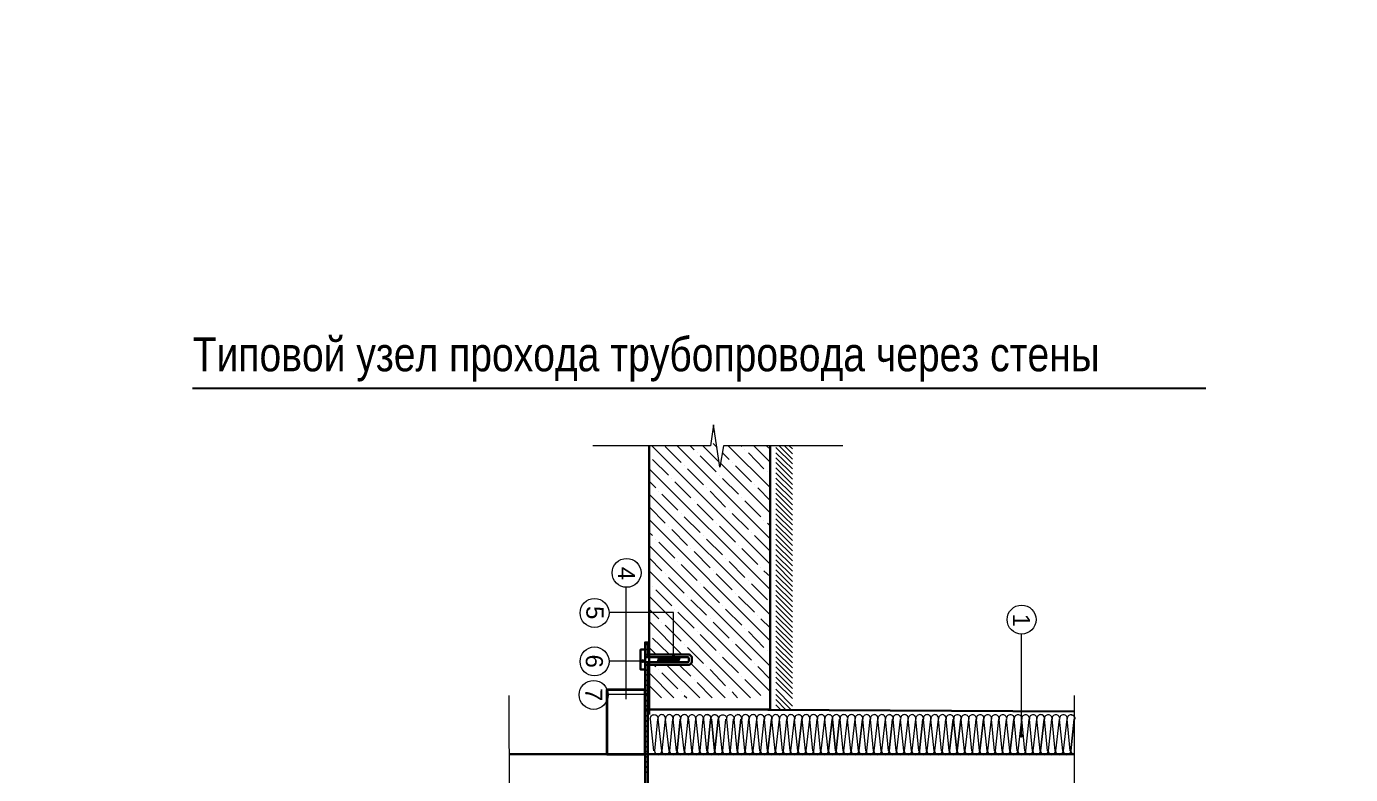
# Model space of a CAD drawing. Header units: millimetres. Extents: x -10178924 to 11692288, y -947381 to 58396.
# Drawn here: x -113803 to -98675, y -114707 to -106159 of the extents above; entities that cross this region are included whole.
import ezdxf
from ezdxf import colors
from ezdxf.entities.mleader import LeaderData, LeaderLine
from ezdxf.math import Vec2, Vec3

# ---------------------------------------------------------------- set-up
doc = ezdxf.new("R2010")
doc.units = ezdxf.units.MM
for name, color, linetype in [('_надписи канализация', 7, 'Continuous'), ('PDF __надписи_вода', 7, 'Continuous'), ('PDF _Железобетон', 7, 'Continuous'), ('PDF _Сноски', 7, 'Continuous'), ('PDF _Тонкая линия', 7, 'Continuous'), ('PDF _Штрих Железобетон', 7, 'Continuous'), ('PDF _Штрих Сталь', 7, 'Continuous')]:
    doc.layers.add(name, color=color, linetype=linetype)
for name, color, linetype, true_color in [('PDF _!К1', 7, 'Continuous', 0xb85c00), ('PDF _Осевая линия', 7, 'Continuous', 0x545454), ('PDF _Сталь', 7, 'Continuous', 0x545454), ('PDF _Штрих Мин. Вата', 7, 'Continuous', 0xb09603)]:
    doc.layers.add(name, color=color, linetype=linetype, true_color=true_color)
doc.layers.add('PDF _Текст', color=7, linetype='Continuous', lineweight=5)
doc.styles.add('ISOCPEUR', font='isocpeui.ttf', dxfattribs={"width": 0.9})
doc.styles.add('PDF Arial Narrow', font='ARIALN.TTF')
doc.styles.add('PDF ArialMT', font='arial.ttf')

# ---------------------------------------------------------------- blocks, each defined once
blk = doc.blocks.new('_None')

msp = doc.modelspace()

# ---------------------------------------------------------------- linework, layer by layer
at = {"layer": 'PDF _!К1', "lineweight": 35, "elevation": 2526.9}
msp.add_lwpolyline([(-106736, -114475.8), (-106736, -113738), (-107173.6, -113738), (-107173.6, -114475.8)], close=True, dxfattribs=at)
at = {"layer": 'PDF __надписи_вода', "lineweight": 25, "elevation": 2526.9}
msp.add_lwpolyline([(-111905.2, -110293.2), (-100329.2, -110293.2)], dxfattribs=at)
at = {"layer": 'PDF _Железобетон', "lineweight": 30, "elevation": 2526.9}
for points in [[(-105306.1, -110949.6), (-105306.8, -113965.7), (-106690.9, -113965.7)], [(-106690.2, -114022.9), (-106690.2, -110949.6)]]:
    msp.add_lwpolyline(points, dxfattribs=at)
at = {"layer": 'PDF _Осевая линия', "lineweight": 18, "elevation": 2526.9}
msp.add_lwpolyline([(-106410.3, -113356.4), (-106410.3, -112857.7), (-107148.1, -112857.7)], dxfattribs=at)
at = {"layer": 'PDF _Сноски', "lineweight": 18, "elevation": 2526.9}
for points in [[(-106949.7, -113844.8), (-106949.7, -112567.7)], [(-102436.3, -114262.1), (-102436.3, -113096.8)], [(-106761.4, -113412.3), (-107148.1, -113412.3)], [(-106720.7, -113793.9), (-107163.4, -113793.9)]]:
    msp.add_lwpolyline(points, dxfattribs=at)
at = {"layer": 'PDF _Сноски', "lineweight": 18}
for centre in [(-106946.6, -112402.9, 2526.9), (-107313, -112860.8, 2526.9), (-102433, -112937.2, 2526.9), (-107313, -113415.5, 2526.9), (-107323.1, -113797.1, 2526.9)]:
    msp.add_circle(centre, 165.4, dxfattribs=at)
at = {"layer": 'PDF _Сноски', "transparency": 33554559}
for points in [[(-106761.4, -113412.3, 2526.9), (-106776.7, -113397.1, 2526.9), (-106781.8, -113412.3, 2526.9)], [(-106781.8, -113412.3, 2526.9), (-106776.7, -113427.6, 2526.9), (-106761.4, -113412.3, 2526.9)], [(-106761.4, -113386.9, 2526.9), (-106761.4, -113412.3, 2526.9), (-106776.7, -113397.1, 2526.9)], [(-106776.7, -113427.6, 2526.9), (-106761.4, -113412.3, 2526.9), (-106761.4, -113432.7, 2526.9)], [(-106746.1, -113397.1, 2526.9), (-106761.4, -113386.9, 2526.9), (-106761.4, -113412.3, 2526.9)], [(-106761.4, -113412.3, 2526.9), (-106736, -113412.3, 2526.9), (-106746.1, -113397.1, 2526.9)], [(-106761.4, -113432.7, 2526.9), (-106746.1, -113427.6, 2526.9), (-106761.4, -113412.3, 2526.9)], [(-106746.1, -113427.6, 2526.9), (-106761.4, -113412.3, 2526.9), (-106736, -113412.3, 2526.9)], [(-106410.3, -113356.4, 2526.9), (-106425.6, -113341.1, 2526.9), (-106430.7, -113356.4, 2526.9)], [(-106430.7, -113356.4, 2526.9), (-106425.6, -113371.6, 2526.9), (-106410.3, -113356.4, 2526.9)], [(-106410.3, -113330.9, 2526.9), (-106410.3, -113356.4, 2526.9), (-106425.6, -113341.1, 2526.9)], [(-106425.6, -113371.6, 2526.9), (-106410.3, -113356.4, 2526.9), (-106410.3, -113376.7, 2526.9)], [(-106395, -113341.1, 2526.9), (-106410.3, -113330.9, 2526.9), (-106410.3, -113356.4, 2526.9)], [(-106410.3, -113356.4, 2526.9), (-106389.9, -113356.4, 2526.9), (-106395, -113341.1, 2526.9)], [(-106410.3, -113376.7, 2526.9), (-106395, -113371.6, 2526.9), (-106410.3, -113356.4, 2526.9)], [(-106395, -113371.6, 2526.9), (-106410.3, -113356.4, 2526.9), (-106389.9, -113356.4, 2526.9)], [(-106720.7, -113793.9, 2526.9), (-106736, -113778.7, 2526.9), (-106746.1, -113793.9, 2526.9)], [(-106746.1, -113793.9, 2526.9), (-106736, -113809.2, 2526.9), (-106720.7, -113793.9, 2526.9)], [(-106720.7, -113773.6, 2526.9), (-106720.7, -113793.9, 2526.9), (-106736, -113778.7, 2526.9)], [(-106736, -113809.2, 2526.9), (-106720.7, -113793.9, 2526.9), (-106720.7, -113814.3, 2526.9)], [(-106705.4, -113778.7, 2526.9), (-106720.7, -113773.6, 2526.9), (-106720.7, -113793.9, 2526.9)], [(-106720.7, -113793.9, 2526.9), (-106700.3, -113793.9, 2526.9), (-106705.4, -113778.7, 2526.9)], [(-106720.7, -113814.3, 2526.9), (-106705.4, -113809.2, 2526.9), (-106720.7, -113793.9, 2526.9)], [(-106705.4, -113809.2, 2526.9), (-106720.7, -113793.9, 2526.9), (-106700.3, -113793.9, 2526.9)], [(-102436.3, -114262.1, 2526.9), (-102451.6, -114246.8, 2526.9), (-102456.7, -114262.1, 2526.9)], [(-102456.7, -114262.1, 2526.9), (-102451.6, -114277.3, 2526.9), (-102436.3, -114262.1, 2526.9)], [(-102436.3, -114241.7, 2526.9), (-102436.3, -114262.1, 2526.9), (-102451.6, -114246.8, 2526.9)], [(-102451.6, -114277.3, 2526.9), (-102436.3, -114262.1, 2526.9), (-102436.3, -114287.5, 2526.9)], [(-102421, -114246.8, 2526.9), (-102436.3, -114241.7, 2526.9), (-102436.3, -114262.1, 2526.9)], [(-102436.3, -114262.1, 2526.9), (-102415.9, -114262.1, 2526.9), (-102421, -114246.8, 2526.9)], [(-102436.3, -114287.5, 2526.9), (-102421, -114277.3, 2526.9), (-102436.3, -114262.1, 2526.9)], [(-102421, -114277.3, 2526.9), (-102436.3, -114262.1, 2526.9), (-102415.9, -114262.1, 2526.9)]]:
    msp.add_solid(points, dxfattribs=at)
at = {"layer": 'PDF _Сталь', "lineweight": 30, "elevation": 2526.9}
msp.add_lwpolyline([(-106736, -113280), (-106786.8, -113280), (-106786.8, -113509), (-106736, -113509)], close=True, dxfattribs=at)
for points in [[(-106705.4, -113422.5), (-106705.4, -116210.9), (-106736, -116210.9), (-106736, -113198.6), (-106705.4, -113198.6), (-106705.4, -113366.5)], [(-106736, -113422.5), (-106242.4, -113422.5), (-106237.3, -113412.3), (-106237.3, -113376.7), (-106242.4, -113366.5), (-106736, -113366.5)], [(-106690.2, -113453), (-106227.1, -113453), (-106201.7, -113427.6), (-106201.7, -113361.4), (-106227.1, -113336), (-106690.2, -113336)], [(-106588.4, -113422.5), (-106573.1, -113366.5)], [(-106563, -113422.5), (-106547.7, -113366.5)], [(-106537.5, -113422.5), (-106522.2, -113366.5)], [(-106512.1, -113422.5), (-106496.8, -113366.5)], [(-106486.6, -113422.5), (-106471.4, -113366.5)], [(-106461.2, -113422.5), (-106445.9, -113366.5)], [(-106435.7, -113422.5), (-106420.5, -113366.5)], [(-106410.3, -113422.5), (-106395, -113366.5)], [(-106384.9, -113422.5), (-106369.6, -113366.5)], [(-106359.4, -113422.5), (-106339.1, -113366.5)], [(-101830.8, -113987.3), (-106736, -113961.9)], [(-101830.8, -114475.8), (-108287.9, -114475.8)]]:
    msp.add_lwpolyline(points, dxfattribs=at)
at = {"layer": 'PDF _Тонкая линия', "lineweight": 18, "elevation": 2526.9}
for points in [[(-104476.7, -110949.6), (-105840.4, -110949.6), (-105881.1, -111193.8), (-105952.4, -110710.4), (-105988, -110949.6), (-107331.3, -110949.6)], [(-108293, -113804.1), (-108287.9, -115020.2), (-108532.1, -115055.9), (-108048.8, -115127.1), (-108287.9, -115167.8), (-108293, -116424.6)], [(-101830.8, -113804.1), (-101830.8, -115020.2), (-102069.9, -115055.9), (-101586.5, -115127.1), (-101830.8, -115167.8), (-101830.8, -116424.6)]]:
    msp.add_lwpolyline(points, dxfattribs=at)
at = {"layer": 'PDF _Штрих Железобетон', "lineweight": 18, "elevation": 2526.9}
for points in [[(-105962.5, -110771.5), (-105937.1, -110796.9)], [(-106659.6, -110949.6), (-105306.1, -112303.1)], [(-106507, -110959.7), (-106323.8, -111142.9)], [(-106369.6, -110949.6), (-105306.1, -112013)], [(-106222, -110949.6), (-106176.2, -110995.4)], [(-106140.6, -111031), (-106140.6, -111031)], [(-106074.5, -110949.6), (-105886.2, -111142.9)], [(-105957.4, -110924.1), (-105911.6, -110969.9)], [(-105855.7, -111025.9), (-105774.3, -111107.3)], [(-105784.4, -110949.6), (-105306.1, -111427.9)], [(-105636.9, -110949.6), (-105631.8, -110959.7)], [(-105596.2, -110995.4), (-105596.2, -110995.4)], [(-105555.5, -111031), (-105377.4, -111214.2)], [(-105494.4, -110949.6), (-105306.1, -111137.8)], [(-105346.8, -110949.6), (-105306.1, -110990.3)], [(-106685.1, -111066.6), (-106685.1, -111066.6)], [(-106649.5, -111107.3), (-106466.3, -111285.4)], [(-106288.2, -111178.5), (-106288.2, -111178.5)], [(-106105, -111066.6), (-105921.8, -111249.8)], [(-105870.9, -111153.1), (-105306.1, -111717.9)], [(-105738.6, -111142.9), (-105738.6, -111142.9)], [(-105703, -111178.5), (-105519.8, -111361.7)], [(-106690.2, -111214.2), (-105306.1, -112593.1)], [(-106430.7, -111326.1), (-106430.7, -111326.1)], [(-106252.6, -111214.2), (-106069.4, -111397.3)], [(-105886.2, -111285.4), (-105886.2, -111285.4)], [(-105850.6, -111326.1), (-105667.4, -111504.2)], [(-105336.7, -111249.8), (-105336.7, -111249.8)], [(-106690.2, -111356.6), (-106613.8, -111433)], [(-106578.2, -111468.6), (-106578.2, -111468.6)], [(-106395, -111361.7), (-106211.9, -111544.9)], [(-106033.8, -111433), (-106033.8, -111433)], [(-105993.1, -111468.6), (-105815, -111651.8)], [(-105484.2, -111397.3), (-105484.2, -111397.3)], [(-105448.6, -111433), (-105306.1, -111575.4)], [(-106690.2, -111504.2), (-105306.1, -112883.1)], [(-106542.6, -111504.2), (-106359.4, -111687.4)], [(-106176.2, -111580.5), (-106176.2, -111580.5)], [(-106140.6, -111616.1), (-105957.4, -111799.3)], [(-105631.8, -111544.9), (-105631.8, -111544.9)], [(-105596.2, -111580.5), (-105413, -111763.7)], [(-106690.2, -111794.2), (-105306.1, -113178.3)], [(-106685.1, -111651.8), (-106507, -111834.9)], [(-106323.8, -111723), (-106323.8, -111723)], [(-106288.2, -111763.7), (-106105, -111941.8)], [(-105774.3, -111687.4), (-105774.3, -111687.4)], [(-105738.6, -111723), (-105555.5, -111906.2)], [(-106690.2, -111941.8), (-106649.5, -111977.4)], [(-106466.3, -111870.6), (-106466.3, -111870.6)], [(-106430.7, -111906.2), (-106252.6, -112089.4)], [(-105921.8, -111834.9), (-105921.8, -111834.9)], [(-105886.2, -111870.6), (-105703, -112053.7)], [(-105519.8, -111941.8), (-105519.8, -111941.8)], [(-105377.4, -111799.3), (-105377.4, -111799.3)], [(-105336.7, -111834.9), (-105306.1, -111865.5)], [(-106690.2, -112089.4), (-105306.1, -113468.3)], [(-106613.8, -112018.1), (-106613.8, -112018.1)], [(-106578.2, -112053.7), (-106395, -112236.9)], [(-106069.4, -111977.4), (-106069.4, -111977.4)], [(-106033.8, -112018.1), (-105850.6, -112196.2)], [(-105667.4, -112089.4), (-105667.4, -112089.4)], [(-105484.2, -111977.4), (-105306.1, -112155.5)], [(-106690.2, -112231.8), (-106542.6, -112379.4)], [(-106211.9, -112125), (-106211.9, -112125)], [(-106176.2, -112160.6), (-105993.1, -112343.8)], [(-105815, -112236.9), (-105815, -112236.9)], [(-105631.8, -112125), (-105448.6, -112308.1)], [(-106690.2, -112379.4), (-105306.1, -113758.3)], [(-106359.4, -112272.5), (-106359.4, -112272.5)], [(-106323.8, -112308.1), (-106140.6, -112491.3)], [(-105957.4, -112379.4), (-105957.4, -112379.4)], [(-105774.3, -112272.5), (-105596.2, -112455.7)], [(-105413, -112343.8), (-105413, -112343.8)], [(-105377.4, -112379.4), (-105306.1, -112445.5)], [(-106690.2, -112521.9), (-106685.1, -112526.9)], [(-106507, -112415), (-106507, -112415)], [(-106466.3, -112455.7), (-106288.2, -112633.8)], [(-106105, -112526.9), (-106105, -112526.9)], [(-105921.8, -112415), (-105738.6, -112598.2)], [(-105555.5, -112491.3), (-105555.5, -112491.3)], [(-105519.8, -112526.9), (-105336.7, -112710.1)], [(-106690.2, -112669.4), (-105530, -113829.6)], [(-106649.5, -112562.6), (-106649.5, -112562.6)], [(-106613.8, -112598.2), (-106430.7, -112781.4)], [(-106252.6, -112674.5), (-106252.6, -112674.5)], [(-106069.4, -112562.6), (-105886.2, -112745.7)], [(-105703, -112633.8), (-105703, -112633.8)], [(-105667.4, -112674.5), (-105484.2, -112852.6)], [(-106690.2, -112817), (-106578.2, -112928.9)], [(-106395, -112817), (-106395, -112817)], [(-106359.4, -112852.6), (-106176.2, -113035.8)], [(-106211.9, -112710.1), (-106033.8, -112888.2)], [(-105850.6, -112781.4), (-105850.6, -112781.4)], [(-105815, -112817), (-105631.8, -113000.2)], [(-106690.2, -112959.5), (-106313.6, -113336)], [(-106542.6, -112964.5), (-106542.6, -112964.5)], [(-106507, -113000.2), (-106323.8, -113183.3)], [(-105993.1, -112928.9), (-105993.1, -112928.9)], [(-105957.4, -112964.5), (-105774.3, -113147.7)], [(-105448.6, -112888.2), (-105448.6, -112888.2)], [(-105413, -112928.9), (-105306.1, -113030.7)], [(-106685.1, -113107), (-106685.1, -113107)], [(-106649.5, -113147.7), (-106466.3, -113325.8)], [(-106140.6, -113071.4), (-106140.6, -113071.4)], [(-106105, -113107), (-105921.8, -113290.2)], [(-105596.2, -113035.8), (-105596.2, -113035.8)], [(-105555.5, -113071.4), (-105377.4, -113254.6)], [(-106690.2, -113254.6), (-106608.7, -113336)], [(-106288.2, -113219), (-106288.2, -113219)], [(-106252.6, -113254.6), (-106069.4, -113437.8)], [(-105738.6, -113183.3), (-105738.6, -113183.3)], [(-105703, -113219), (-105519.8, -113402.1)], [(-105336.7, -113290.2), (-105336.7, -113290.2)], [(-106634.2, -113453), (-106613.8, -113473.4)], [(-106491.7, -113453), (-106110.1, -113829.6)], [(-106344.2, -113453), (-106211.9, -113585.3)], [(-106211.9, -113437.8), (-105820.1, -113829.6)], [(-105886.2, -113325.8), (-105886.2, -113325.8)], [(-105850.6, -113366.5), (-105667.4, -113544.6)], [(-105484.2, -113437.8), (-105484.2, -113437.8)], [(-106690.2, -113544.6), (-106405.2, -113829.6)], [(-106578.2, -113509), (-106578.2, -113509)], [(-106542.6, -113544.6), (-106359.4, -113727.8)], [(-106033.8, -113473.4), (-106033.8, -113473.4)], [(-105993.1, -113509), (-105815, -113692.2)], [(-105631.8, -113585.3), (-105631.8, -113585.3)], [(-105448.6, -113473.4), (-105306.1, -113615.9)], [(-106685.1, -113692.2), (-106547.7, -113829.6)], [(-106323.8, -113763.4), (-106323.8, -113763.4)], [(-106176.2, -113620.9), (-106176.2, -113620.9)], [(-106140.6, -113656.6), (-105967.6, -113829.6)], [(-105774.3, -113727.8), (-105774.3, -113727.8)], [(-105738.6, -113763.4), (-105677.6, -113829.6)], [(-105596.2, -113620.9), (-105413, -113804.1)], [(-106288.2, -113804.1), (-106257.7, -113829.6)]]:
    msp.add_lwpolyline(points, dxfattribs=at)
at = {"layer": 'PDF _Штрих Мин. Вата', "lineweight": 18, "elevation": 2526.9}
for points in [[(-106634.2, -114435.1), (-106674.9, -114073.8, -0.463058), (-106631.6, -114022.9, -0.4630581), (-106588.4, -114073.8), (-106547.7, -114435.1)], [(-106461.2, -114435.1), (-106501.9, -114073.8, 0.4630581), (-106545.1, -114022.9, 0.4630597), (-106587.3, -114073.9)], [(-106374.7, -114435.1), (-106415.4, -114073.8, 0.4630581), (-106458.6, -114022.9, 0.4630597), (-106500.8, -114073.9)], [(-106288.2, -114435.1), (-106328.9, -114073.8, 0.4630581), (-106372.1, -114022.9, 0.463058), (-106414.8, -114073.2)], [(-106243, -114073.2, 0.4630581), (-106285.6, -114022.9, 0.463058), (-106328.3, -114073.2, 0.4630581), (-106372.1, -114022.9)], [(-106156.5, -114073.2, 0.4630581), (-106198.6, -114023.6, 0.4630597), (-106241.2, -114073.9)], [(-106070, -114073.2, 0.4630581), (-106112.1, -114023.6, 0.4630597), (-106154.7, -114073.9)], [(-106026.1, -114022.9, -0.4630581), (-105983.5, -114073.2, 0.4630581), (-106026.1, -114022.9, 0.4630597), (-106068.2, -114073.9)], [(-105939.6, -114022.9, -0.4630581), (-105897, -114073.2, 0.4630581), (-105939.1, -114023.6, 0.4630597), (-105981.7, -114073.9, -0.4630597), (-105939.6, -114022.9)], [(-105855.7, -114435.1), (-105891.3, -114073.8, -0.4630597), (-105847.5, -114023.6, -0.4630581), (-105804.8, -114073.8), (-105769.2, -114435.1)], [(-105682.7, -114435.1), (-105718.3, -114073.8, 0.4630597), (-105761, -114023.6, 0.463058), (-105804.2, -114073.2)], [(-105596.2, -114435.1), (-105631.8, -114073.8, 0.4630597), (-105674.4, -114023.6, 0.4630597), (-105717.1, -114073.9)], [(-105509.7, -114435.1), (-105545.3, -114073.8, 0.4630581), (-105588.5, -114022.9, 0.4630597), (-105630.6, -114073.9)], [(-105423.2, -114435.1), (-105458.8, -114073.8, 0.4630581), (-105502, -114022.9, 0.463058), (-105544.7, -114073.2)], [(-105336.7, -114435.1), (-105372.3, -114073.8, 0.4630581), (-105415.5, -114022.9, 0.463058), (-105458.2, -114073.2)], [(-105250.2, -114435.1), (-105285.8, -114073.8, 0.4630597), (-105328.4, -114023.6, 0.463058), (-105371.7, -114073.2)], [(-105163.7, -114435.1), (-105199.3, -114073.8, 0.4630581), (-105242.5, -114022.9, 0.4630597), (-105284.6, -114073.9)], [(-105077.2, -114435.1), (-105112.8, -114073.8, 0.4630581), (-105156, -114022.9, 0.4630597), (-105198.1, -114073.9)], [(-104990.7, -114435.1), (-105026.3, -114073.8, 0.4630581), (-105069.5, -114022.9, 0.4630597), (-105111.6, -114073.9)], [(-104904.2, -114435.1), (-104939.8, -114073.8, 0.4630597), (-104982.4, -114023.6, 0.463058), (-105025.7, -114073.2)], [(-104817.6, -114435.1), (-104853.3, -114073.8, 0.4630581), (-104896.5, -114022.9, 0.463058), (-104939.2, -114073.2, 0.4630581), (-104983, -114022.9)], [(-104731.1, -114435.1), (-104766.8, -114073.8, 0.4630581), (-104810, -114022.9, 0.463058), (-104852.7, -114073.2)], [(-104644.6, -114435.1), (-104680.3, -114073.8, 0.4630581), (-104723.5, -114022.9, 0.463058), (-104766.2, -114073.2)], [(-104471.6, -114435.1), (-104507.3, -114073.8, 0.4630581), (-104550.5, -114022.9, 0.463058), (-104593.2, -114073.2, 0.4630581), (-104637, -114022.9, 0.463058), (-104679.7, -114073.2)], [(-104385.1, -114435.1), (-104420.8, -114073.8, 0.4630581), (-104464, -114022.9, 0.463058), (-104506.7, -114073.2, 0.4630581), (-104550.5, -114022.9, 0.463058), (-104593.2, -114073.2, 0.4630581), (-104637, -114022.9)], [(-104298.6, -114435.1), (-104334.3, -114073.8, 0.4630581), (-104377.5, -114022.9, 0.463058), (-104420.2, -114073.2)], [(-104212.1, -114435.1), (-104247.8, -114073.8, 0.4630581), (-104291, -114022.9, 0.463058), (-104333.7, -114073.2)], [(-104125.6, -114435.1), (-104161.3, -114073.8, 0.4630581), (-104204.5, -114022.9, 0.4630597), (-104246.5, -114073.9)], [(-104039.1, -114435.1), (-104074.7, -114073.8, 0.4630581), (-104118, -114022.9, 0.4630597), (-104160, -114073.9)], [(-103952.6, -114435.1), (-103988.2, -114073.8, 0.4630581), (-104031.5, -114022.9, 0.4630597), (-104073.5, -114073.9)], [(-103866.1, -114435.1), (-103901.7, -114073.8, 0.4630597), (-103944.3, -114023.6, 0.4630597), (-103987, -114073.9)], [(-103779.6, -114435.1), (-103815.2, -114073.8, 0.4630581), (-103858.5, -114022.9, 0.463058), (-103901.2, -114073.2, 0.4630581), (-103945, -114022.9)], [(-103693.1, -114435.1), (-103728.7, -114073.8, 0.4630581), (-103772, -114022.9, 0.463058), (-103814.7, -114073.2)], [(-103606.6, -114435.1), (-103642.2, -114073.8, 0.4630581), (-103685.5, -114022.9, 0.4630597), (-103727.5, -114073.9)], [(-103520.1, -114435.1), (-103555.7, -114073.8, 0.4630581), (-103599, -114022.9, 0.4630597), (-103641, -114073.9)], [(-103433.6, -114435.1), (-103469.2, -114073.8, 0.4630581), (-103512.5, -114022.9, 0.463058), (-103555.2, -114073.2, 0.4630581), (-103599, -114022.9)], [(-103347.1, -114435.1), (-103382.7, -114073.8, 0.4630581), (-103426, -114022.9, 0.4630597), (-103468, -114073.9)], [(-103260.6, -114435.1), (-103296.2, -114073.8, 0.4630581), (-103339.5, -114022.9, 0.4630597), (-103381.5, -114073.9)], [(-103087.6, -114435.1), (-103123.2, -114073.8, 0.4630597), (-103165.8, -114023.6, 0.463058), (-103209.1, -114073.2, 0.4630597), (-103252.3, -114023.6, 0.463058), (-103295.7, -114073.2)], [(-103001.1, -114435.1), (-103036.7, -114073.8, 0.4630597), (-103079.3, -114023.6, 0.463058), (-103122.6, -114073.2, 0.4630597), (-103165.8, -114023.6, 0.463058), (-103209.1, -114073.2, 0.4630597), (-103252.3, -114023.6)], [(-102914.6, -114435.1), (-102950.2, -114073.8, 0.4630597), (-102992.8, -114023.6, 0.463058), (-103036.1, -114073.2)], [(-102828.1, -114435.1), (-102863.7, -114073.8, 0.4630597), (-102906.3, -114023.6, 0.463058), (-102949.6, -114073.2)], [(-102741.6, -114435.1), (-102777.2, -114073.8, 0.4630597), (-102819.8, -114023.6, 0.463058), (-102863.1, -114073.2, 0.4630597), (-102906.3, -114023.6)], [(-102655.1, -114435.1), (-102690.7, -114073.8, 0.4630597), (-102733.3, -114023.6, 0.463058), (-102776.6, -114073.2)], [(-102568.6, -114435.1), (-102604.2, -114073.8, 0.4630597), (-102646.8, -114023.6, 0.463058), (-102690.1, -114073.2)], [(-102482.1, -114435.1), (-102517.7, -114073.8, 0.4630597), (-102560.2, -114023.6, 0.463058), (-102603.6, -114073.2)], [(-102395.6, -114435.1), (-102431.2, -114073.8, 0.4630597), (-102473.7, -114023.6, 0.463058), (-102517.1, -114073.2, 0.4630597), (-102560.2, -114023.6)], [(-102309.1, -114435.1), (-102344.7, -114073.8, 0.4630597), (-102387.2, -114023.6, 0.463058), (-102430.6, -114073.2)], [(-102222.6, -114435.1), (-102258.2, -114073.8, 0.4630597), (-102300.7, -114023.6, 0.463058), (-102344.1, -114073.2)], [(-102136.1, -114435.1), (-102171.7, -114073.8, 0.4630581), (-102215, -114022.9, 0.463058), (-102257.6, -114073.2)], [(-102049.6, -114435.1), (-102085.2, -114073.8, 0.4630597), (-102127.7, -114023.6, 0.463058), (-102171.1, -114073.2, 0.4630597), (-102214.2, -114023.6)], [(-101963.1, -114435.1), (-101998.7, -114073.8, 0.4630597), (-102041.2, -114023.6, 0.463058), (-102084.6, -114073.2)], [(-101876.6, -114435.1), (-101912.2, -114073.8, 0.4630597), (-101954.7, -114023.6, 0.463058), (-101998.1, -114073.2)], [(-101868.2, -114023.6, -0.4630597), (-101825.5, -114073.9, 0.4630597), (-101868.2, -114023.6, 0.463058), (-101911.6, -114073.2)], [(-106629.1, -114437.6, 0.9999873), (-106542.6, -114437.6, 0.9999873), (-106456.1, -114437.6, 0.9999873), (-106369.6, -114437.6, 0.9999873), (-106283.1, -114437.6, 0.9999873), (-106196.6, -114437.6, 0.9999873), (-106110.1, -114437.6, 0.9999873), (-106023.6, -114437.6, 0.9999873), (-105937.1, -114437.6, 0.9999873), (-105850.6, -114437.6, 0.9999873), (-105764.1, -114437.6, 0.9999873), (-105677.6, -114437.6, 0.9999873), (-105591.1, -114437.6, 0.9999873), (-105504.6, -114437.6, 0.9999873), (-105418.1, -114437.6, 0.9999873), (-105331.6, -114437.6, 0.9999873), (-105245.1, -114437.6, 0.9999873), (-105158.6, -114437.6, 0.9999873), (-105072.1, -114437.6, 0.9999873), (-104985.6, -114437.6, 0.9999873), (-104899.1, -114437.6, 0.9999873), (-104812.6, -114437.6, 0.9999873), (-104726.1, -114437.6, 0.9999873), (-104639.6, -114437.6, 0.9999873), (-104553.1, -114437.6, 0.9999873), (-104466.6, -114437.6, 0.9999873), (-104380, -114437.6, 0.9999873), (-104293.5, -114437.6, 0.9999873), (-104207, -114437.6, 0.9999873), (-104120.5, -114437.6, 0.9999873), (-104034, -114437.6, 0.9999873), (-103947.5, -114437.6, 0.9999873), (-103861, -114437.6, 0.9999873), (-103774.5, -114437.6, 0.9999873), (-103688, -114437.6, 0.9999873), (-103601.5, -114437.6, 0.9999873), (-103515, -114437.6, 0.9999873), (-103428.5, -114437.6, 0.9999873), (-103342, -114437.6, 0.9999873), (-103255.5, -114437.6, 0.9999873), (-103169, -114437.6, 0.9999873), (-103082.5, -114437.6, 0.9999873), (-102996, -114437.6, 0.9999873), (-102909.5, -114437.6, 0.9999873), (-102823, -114437.6, 0.9999873), (-102736.5, -114437.6, 0.9999873), (-102650, -114437.6, 0.9999873), (-102563.5, -114437.6, 0.9999873), (-102477, -114437.6, 0.9999873), (-102390.5, -114437.6, 0.9999873), (-102304, -114437.6, 0.9999873), (-102217.5, -114437.6, 0.9999873), (-102131, -114437.6, 0.9999873), (-102044.5, -114437.6, 0.9999873), (-101958, -114437.6, 0.9999873), (-101871.5, -114437.6, 0.4142061), (-101828.2, -114480.9)]]:
    msp.add_lwpolyline(points, format="xyb", dxfattribs=at)
for points in [[(-106634.2, -114022.9), (-106634.2, -114022.9)], [(-106547.7, -114022.9), (-106547.7, -114022.9)], [(-106461.2, -114022.9), (-106461.2, -114022.9)], [(-106374.7, -114022.9), (-106374.7, -114022.9)], [(-106288.2, -114022.9), (-106288.2, -114022.9)], [(-106201.7, -114022.9), (-106201.7, -114022.9)], [(-106115.2, -114022.9), (-106115.2, -114022.9)], [(-106028.7, -114022.9), (-106028.7, -114022.9)], [(-105942.2, -114022.9), (-105942.2, -114022.9)], [(-105942.2, -114022.9), (-105942.2, -114022.9)], [(-105850.6, -114022.9), (-105850.6, -114022.9)], [(-105764.1, -114022.9), (-105764.1, -114022.9)], [(-105677.6, -114022.9), (-105677.6, -114022.9)], [(-105591.1, -114022.9), (-105591.1, -114022.9)], [(-105504.6, -114022.9), (-105504.6, -114022.9)], [(-105418.1, -114022.9), (-105418.1, -114022.9)], [(-105331.6, -114022.9), (-105331.6, -114022.9)], [(-105245.1, -114022.9), (-105245.1, -114022.9)], [(-105158.6, -114022.9), (-105158.6, -114022.9)], [(-105072.1, -114022.9), (-105072.1, -114022.9)], [(-104985.6, -114022.9), (-104985.6, -114022.9)], [(-104899.1, -114022.9), (-104899.1, -114022.9)], [(-104812.6, -114022.9), (-104812.6, -114022.9)], [(-104726.1, -114022.9), (-104726.1, -114022.9)], [(-104639.6, -114022.9), (-104639.6, -114022.9)], [(-104553.1, -114022.9), (-104553.1, -114022.9)], [(-104553.1, -114022.9), (-104553.1, -114022.9)], [(-104466.6, -114022.9), (-104466.6, -114022.9)], [(-104380, -114022.9), (-104380, -114022.9)], [(-104293.5, -114022.9), (-104293.5, -114022.9)], [(-104207, -114022.9), (-104207, -114022.9)], [(-104120.5, -114022.9), (-104120.5, -114022.9)], [(-104034, -114022.9), (-104034, -114022.9)], [(-103947.5, -114022.9), (-103947.5, -114022.9)], [(-103861, -114022.9), (-103861, -114022.9)], [(-103774.5, -114022.9), (-103774.5, -114022.9)], [(-103688, -114022.9), (-103688, -114022.9)], [(-103601.5, -114022.9), (-103601.5, -114022.9)], [(-103515, -114022.9), (-103515, -114022.9)], [(-103428.5, -114022.9), (-103428.5, -114022.9)], [(-103342, -114022.9), (-103342, -114022.9)], [(-103255.5, -114022.9), (-103255.5, -114022.9)], [(-102996, -114022.9), (-102996, -114022.9)], [(-102909.5, -114022.9), (-102909.5, -114022.9)], [(-102823, -114022.9), (-102823, -114022.9)], [(-102736.5, -114022.9), (-102736.5, -114022.9)], [(-102650, -114022.9), (-102650, -114022.9)], [(-102563.5, -114022.9), (-102563.5, -114022.9)], [(-102477, -114022.9), (-102477, -114022.9)], [(-102390.5, -114022.9), (-102390.5, -114022.9)], [(-102304, -114022.9), (-102304, -114022.9)], [(-102217.5, -114022.9), (-102217.5, -114022.9)], [(-102131, -114022.9), (-102131, -114022.9)], [(-102044.5, -114022.9), (-102044.5, -114022.9)], [(-101958, -114022.9), (-101958, -114022.9)], [(-101871.5, -114022.9), (-101871.5, -114022.9)], [(-106593.5, -114073.8), (-106629.1, -114435.1)], [(-106507, -114073.8), (-106542.6, -114435.1)], [(-106420.5, -114073.8), (-106456.1, -114435.1)], [(-106247.5, -114073.8), (-106283.1, -114435.1)], [(-106201.7, -114435.1), (-106237.3, -114073.8)], [(-106161, -114073.8), (-106196.6, -114435.1)], [(-106115.2, -114435.1), (-106150.8, -114073.8)], [(-106074.5, -114073.8), (-106110.1, -114435.1)], [(-106028.7, -114435.1), (-106064.3, -114073.8)], [(-105815, -114073.8), (-105850.6, -114435.1)], [(-105728.5, -114073.8), (-105764.1, -114435.1)], [(-105555.5, -114073.8), (-105591.1, -114435.1)], [(-105463.9, -114073.8), (-105504.6, -114435.1)], [(-105377.4, -114073.8), (-105418.1, -114435.1)], [(-105204.4, -114073.8), (-105245.1, -114435.1)], [(-105117.9, -114073.8), (-105158.6, -114435.1)], [(-105031.4, -114073.8), (-105072.1, -114435.1)], [(-104858.4, -114073.8), (-104899.1, -114435.1)], [(-104771.9, -114073.8), (-104812.6, -114435.1)], [(-104685.4, -114073.8), (-104726.1, -114435.1)], [(-104425.8, -114073.8), (-104466.6, -114435.1)], [(-104339.3, -114073.8), (-104380, -114435.1)], [(-104166.3, -114073.8), (-104207, -114435.1)], [(-104079.8, -114073.8), (-104120.5, -114435.1)], [(-103993.3, -114073.8), (-104034, -114435.1)], [(-103820.3, -114073.8), (-103861, -114435.1)], [(-103733.8, -114073.8), (-103774.5, -114435.1)], [(-103647.3, -114073.8), (-103688, -114435.1)], [(-103474.3, -114073.8), (-103515, -114435.1)], [(-103387.8, -114073.8), (-103428.5, -114435.1)], [(-103301.3, -114073.8), (-103342, -114435.1)], [(-103041.8, -114073.8), (-103082.5, -114435.1)], [(-102955.3, -114073.8), (-102996, -114435.1)], [(-102782.3, -114073.8), (-102823, -114435.1)], [(-102695.8, -114073.8), (-102736.5, -114435.1)], [(-102609.3, -114073.8), (-102650, -114435.1)], [(-102436.3, -114073.8), (-102477, -114435.1)], [(-102349.8, -114073.8), (-102390.5, -114435.1)], [(-102263.3, -114073.8), (-102304, -114435.1)], [(-102090.3, -114073.8), (-102131, -114435.1)], [(-102003.8, -114073.8), (-102044.5, -114435.1)], [(-101917.3, -114073.8), (-101958, -114435.1)]]:
    msp.add_lwpolyline(points, dxfattribs=at)
for points in [[(-106369.6, -114435.1), (-106334, -114073.8)], [(-106023.6, -114435.1), (-105988, -114073.8)], [(-105977.8, -114073.8), (-105942.2, -114435.1)], [(-105937.1, -114435.1), (-105901.5, -114073.8)], [(-105677.6, -114435.1), (-105642, -114073.8)], [(-105331.6, -114435.1), (-105290.9, -114073.8)], [(-104985.6, -114435.1), (-104944.9, -114073.8)], [(-104639.6, -114435.1), (-104598.8, -114073.8)], [(-104593.8, -114073.8), (-104558.1, -114435.1)], [(-104553.1, -114435.1), (-104512.3, -114073.8)], [(-104293.5, -114435.1), (-104252.8, -114073.8)], [(-103947.5, -114435.1), (-103906.8, -114073.8)], [(-103601.5, -114435.1), (-103560.8, -114073.8)], [(-103255.5, -114435.1), (-103214.8, -114073.8)], [(-103209.7, -114073.8), (-103174.1, -114435.1)], [(-103169, -114435.1), (-103128.3, -114073.8)], [(-102909.5, -114435.1), (-102868.8, -114073.8)], [(-102563.5, -114435.1), (-102522.8, -114073.8)], [(-102217.5, -114435.1), (-102176.8, -114073.8)], [(-101871.5, -114435.1), (-101830.8, -114073.8)]]:
    msp.add_lwpolyline(points, close=True, dxfattribs=at)
at = {"layer": 'PDF _Штрих Мин. Вата', "lineweight": 18}
for centre in [(-105675, -114066.2, 2526.9), (-105329, -114066.2, 2526.9), (-104291, -114066.2, 2526.9)]:
    msp.add_arc(centre, 43.3, 350.61232, 89.99983, dxfattribs=at)
at = {"layer": 'PDF _Штрих Сталь', "lineweight": 18, "elevation": 2526.9}
for points in [[(-105240, -110969.9), (-105051.7, -111158.2)], [(-105240, -111031), (-105051.7, -111214.2)], [(-105204.4, -110949.6), (-105051.7, -111102.2)], [(-105143.3, -110949.6), (-105051.7, -111041.1)], [(-105087.3, -110949.6), (-105051.7, -110985.2)], [(-105240, -111086.9), (-105051.7, -111275.2)], [(-105240, -111142.9), (-105051.7, -111331.2)], [(-105240, -111204), (-105051.7, -111392.2)], [(-105240, -111259.9), (-105051.7, -111448.2)], [(-105240, -111321), (-105051.7, -111509.3)], [(-105240, -111377), (-105051.7, -111565.2)], [(-105240, -111438), (-105051.7, -111626.3)], [(-105240, -111494), (-105051.7, -111682.3)], [(-105240, -111555.1), (-105051.7, -111743.3)], [(-105240, -111611), (-105051.7, -111799.3)], [(-105240, -111672.1), (-105051.7, -111855.3)], [(-105240, -111728.1), (-105051.7, -111916.3)], [(-105240, -111784), (-105051.7, -111972.3)], [(-105240, -111845.1), (-105051.7, -112033.4)], [(-105240, -111901.1), (-105051.7, -112089.4)], [(-105240, -111962.1), (-105051.7, -112150.4)], [(-105240, -112018.1), (-105051.7, -112206.4)], [(-105240, -112079.2), (-105051.7, -112267.4)], [(-105240, -112135.1), (-105051.7, -112323.4)], [(-105240, -112196.2), (-105051.7, -112384.5)], [(-105240, -112252.2), (-105051.7, -112440.4)], [(-105240, -112308.1), (-105051.7, -112501.5)], [(-105240, -112369.2), (-105051.7, -112557.5)], [(-105240, -112425.2), (-105051.7, -112613.5)], [(-105240, -112486.2), (-105051.7, -112674.5)], [(-105240, -112542.2), (-105051.7, -112730.5)], [(-105240, -112603.3), (-105051.7, -112791.5)], [(-105240, -112659.2), (-105051.7, -112847.5)], [(-105240, -112720.3), (-105051.7, -112908.6)], [(-105240, -112776.3), (-105051.7, -112964.5)], [(-105240, -112837.3), (-105051.7, -113025.6)], [(-105240, -112893.3), (-105051.7, -113081.6)], [(-105240, -112949.3), (-105051.7, -113142.6)], [(-105240, -113010.3), (-105051.7, -113198.6)], [(-105240, -113066.3), (-105051.7, -113254.6)], [(-105240, -113127.4), (-105051.7, -113315.6)], [(-106736, -113203.7), (-106705.4, -113239.3)], [(-106736, -113264.8), (-106705.4, -113295.3)], [(-105240, -113183.3), (-105051.7, -113371.6)], [(-105240, -113244.4), (-105051.7, -113432.7)], [(-105240, -113300.4), (-105051.7, -113488.6)], [(-106736, -113320.7), (-106705.4, -113356.4)], [(-106736, -113437.8), (-106705.4, -113473.4)], [(-105240, -113361.4), (-105051.7, -113549.7)], [(-105240, -113417.4), (-105051.7, -113605.7)], [(-106736, -113498.8), (-106705.4, -113529.4)], [(-106736, -113554.8), (-106705.4, -113585.3)], [(-105240, -113478.5), (-105051.7, -113666.7)], [(-105240, -113534.4), (-105051.7, -113722.7)], [(-105240, -113595.5), (-105051.7, -113783.8)], [(-106736, -113615.9), (-106705.4, -113646.4)], [(-106736, -113671.8), (-106705.4, -113702.4)], [(-106736, -113732.9), (-106705.4, -113763.4)], [(-105240.7, -113731.4), (-105052.4, -113924.7)], [(-105240, -113651.5), (-105051.7, -113839.7)], [(-106736, -113788.9), (-106730.9, -113793.9)], [(-106736, -113844.8), (-106705.4, -113880.5)], [(-106736, -113905.9), (-106705.4, -113936.4)], [(-106720.7, -113804.1), (-106705.4, -113819.4)], [(-105240.7, -113792.5), (-105062.6, -113970.5)], [(-105240.7, -113848.4), (-105123.7, -113970.5)], [(-105240.7, -113909.5), (-105179.7, -113970.5)], [(-106736, -113961.9), (-106705.4, -113997.5)], [(-106736, -114022.9), (-106705.4, -114053.5)], [(-106736, -114078.9), (-106705.4, -114114.5)], [(-106736, -114140), (-106705.4, -114170.5)], [(-106736, -114195.9), (-106705.4, -114231.5)], [(-106736, -114257), (-106705.4, -114287.5)], [(-106736, -114313), (-106705.4, -114343.5)], [(-106736, -114374), (-106705.4, -114404.6)], [(-106736, -114430), (-106705.4, -114460.5)], [(-106736, -114491.1), (-106705.4, -114521.6)], [(-106736, -114547), (-106705.4, -114577.6)], [(-106736, -114603), (-106705.4, -114638.6)], [(-106736, -114664.1), (-106705.4, -114694.6)]]:
    msp.add_lwpolyline(points, dxfattribs=at)

# ---------------------------------------------------------------- texts
at = {"layer": 'PDF _Текст', "insert": (-111904.7, -109963.4, 2526.9), "char_height": 389.496, "attachment_point": 4, "style": 'PDF Arial Narrow'}
msp.add_mtext('Типовой узел прохода трубопровода через стены', dxfattribs=at)
at = {"layer": 'PDF _Текст', "color": 8, "true_color": 0x808080, "attachment_point": 4, "style": 'PDF ArialMT'}
for s, insert, char_height, rotation in [('4', (-106948.6, -112334.2, 2526.9), 195.9, 270), ('5', (-107309.8, -112782, 2526.9), 195.9, 270), ('1', (-102435, -112868.5, 2526.9), 195.9, 270), ('6   7', (-107314.9, -113336.6, 2526.9), 195.88, 268.90598)]:
    msp.add_mtext(s, dxfattribs=dict(at, insert=insert, char_height=char_height, rotation=rotation))

# ---------------------------------------------------------------- leaders
at = {"layer": '_надписи канализация', "lineweight": -2}
ml = msp.add_multileader_mtext('Standard', dxfattribs=at)
ml.set_content('\\A1;Гаситель напора', color=256, style='ISOCPEUR')
ml.set_leader_properties(lineweight=13)
ml.set_arrow_properties(name='NONE')
ml.build(insert=Vec2(0, 0))
ml.multileader.update_dxf_attribs({"text_left_attachment_type": 6, "text_right_attachment_type": 6, "dogleg_length": 100, "arrow_head_size": 300, "scale": 100})
ctx = ml.context
ctx.base_point, ctx.scale, ctx.char_height, ctx.arrow_head_size, ctx.landing_gap_size, ctx.plane_origin = Vec3(-157178.2, -106832.2), 100, 250, 300, 0.09, Vec3(-165306.9, -104797.5)
ctx.left_attachment, ctx.right_attachment, ctx.text_align_type = 6, 6, 1
notes = []
notes.append((ctx, [(0, (1, 1, 0), (-157278.2, -106832.2), (1, 0), 100, [(2, [(-158317.7, -106418.8), (-158163.8, -106266.3), (-158059.5, -106159.5)], 0, [])])]))
ctx.mtext.insert, ctx.mtext.width, ctx.mtext.alignment, ctx.mtext.flow_direction = Vec3(-155936.3, -106507.2), 5926.326, 2, 5
ml = msp.add_multileader_mtext('Standard', dxfattribs=at)
ml.set_content('\\A1;Система К1', color=256, style='ISOCPEUR')
ml.set_leader_properties(lineweight=13)
ml.set_arrow_properties(name='NONE')
ml.build(insert=Vec2(0, 0))
ml.multileader.update_dxf_attribs({"text_left_attachment_type": 6, "text_right_attachment_type": 6, "dogleg_length": 100, "arrow_head_size": 300, "scale": 100})
ctx = ml.context
ctx.base_point, ctx.scale, ctx.char_height, ctx.arrow_head_size, ctx.landing_gap_size, ctx.plane_origin = Vec3(-157282.1, -107610.7), 100, 250, 300, 0.09, Vec3(-165105.4, -104777.1)
ctx.left_attachment, ctx.right_attachment, ctx.text_align_type = 6, 6, 1
notes.append((ctx, [(0, (1, 1, 0), (-157382.1, -107610.7), (1, 0), 100, [(1, [(-158116.2, -106398.5)], 0, [])])]))
ctx.mtext.insert, ctx.mtext.width, ctx.mtext.alignment, ctx.mtext.flow_direction = Vec3(-156440.1, -107310.7), 5926.326, 2, 5
ml = msp.add_multileader_mtext('Standard', dxfattribs=at)
ml.set_content('\\A1;Гаситель напора', color=256, style='ISOCPEUR')
ml.set_leader_properties(lineweight=13)
ml.set_arrow_properties(name='NONE')
ml.build(insert=Vec2(0, 0))
ml.multileader.update_dxf_attribs({"text_left_attachment_type": 6, "text_right_attachment_type": 6, "dogleg_length": 100, "arrow_head_size": 300, "scale": 100})
ctx = ml.context
ctx.base_point, ctx.scale, ctx.char_height, ctx.arrow_head_size, ctx.landing_gap_size, ctx.plane_origin = Vec3(-166273.5, -108116.1), 100, 250, 300, 0.09, Vec3(-169364.7, -107461.7)
ctx.left_attachment, ctx.right_attachment, ctx.text_align_type = 6, 6, 1
notes.append((ctx, [(1, (1, 1, 0), (-163689.6, -108116.1), (-1, 0), 100, [(1, [(-162375.6, -109083)], 0, [])])]))
ctx.mtext.insert, ctx.mtext.width, ctx.mtext.alignment, ctx.mtext.flow_direction = Vec3(-165114.7, -107791.1), 5926.326, 2, 5
ml = msp.add_multileader_mtext('Standard', dxfattribs=at)
ml.set_content('\\A1;Система К1', color=256, style='ISOCPEUR')
ml.set_leader_properties(lineweight=13)
ml.set_arrow_properties(name='NONE')
ml.build(insert=Vec2(0, 0))
ml.multileader.update_dxf_attribs({"text_left_attachment_type": 6, "text_right_attachment_type": 6, "dogleg_length": 100, "arrow_head_size": 300, "scale": 100})
ctx = ml.context
ctx.base_point, ctx.scale, ctx.char_height, ctx.arrow_head_size, ctx.landing_gap_size, ctx.plane_origin = Vec3(-165082.5, -109077.4), 100, 250, 300, 0.09, Vec3(-169617, -107614.8)
ctx.left_attachment, ctx.right_attachment, ctx.text_align_type = 6, 6, 1
notes.append((ctx, [(1, (1, 1, 0), (-163298.6, -109077.4), (-1, 0), 100, [(1, [(-162627.9, -109236.2)], 0, [])])]))
ctx.mtext.insert, ctx.mtext.width, ctx.mtext.alignment, ctx.mtext.flow_direction = Vec3(-164240.6, -108777.4), 5926.326, 2, 5
ml = msp.add_multileader_mtext('Standard', dxfattribs=at)
ml.set_content('\\A1;Приямок{\\Fisocp3|c204; }800{\\fArial|b0|i0|c204|p34;х}800х800(h)\\P{\\fArial|b0|i0|c204|p34;с\\Fisocp3|c204; }насосом дренажным {\\A0;\\H0.91667x;ГНОМ 10-10Г\\A1;\\H1.09091x; \\PN=1,1 кВт \\P (1 раб)\\Fisocp3|c204; \\fISOCPEUR|b0|i0|c204|p34;(закрыть рифленым железом)}', color=256, style='ISOCPEUR')
ml.set_leader_properties(lineweight=13)
ml.set_arrow_properties(name='NONE')
ml.build(insert=Vec2(0, 0))
ml.multileader.update_dxf_attribs({"text_left_attachment_type": 6, "text_right_attachment_type": 6, "dogleg_length": 100, "arrow_head_size": 300, "scale": 100})
ctx = ml.context
ctx.base_point, ctx.scale, ctx.char_height, ctx.arrow_head_size, ctx.landing_gap_size, ctx.plane_origin = Vec3(-159270.9, -110324.2), 100, 250, 300, 0.09, Vec3(-168114.1, -110205.8)
ctx.left_attachment, ctx.right_attachment, ctx.text_align_type = 6, 6, 1
notes.append((ctx, [(0, (1, 1, 0), (-159370.9, -110324.2), (1, 0), 100, [(1, [(-160885.6, -112226.9)], 0, [])])]))
ctx.mtext.insert, ctx.mtext.width, ctx.mtext.alignment, ctx.mtext.flow_direction = Vec3(-156593.4, -109999.2), 5926.326, 2, 5
for ctx, leaders in notes:
    for number, flags, end, landing, length, lines in leaders:
        leader = LeaderData()
        leader.index, (leader.has_last_leader_line, leader.has_dogleg_vector, leader.attachment_direction) = number, flags
        leader.last_leader_point, leader.dogleg_vector, leader.dogleg_length = Vec3(end), Vec3(landing), length
        for number, points, colour, breaks in lines:
            line = LeaderLine()
            line.index, line.vertices, line.color, line.breaks = number, Vec3.list(points), colors.encode_raw_color(colour), breaks
            leader.lines.append(line)
        ctx.leaders.append(leader)

doc.saveas('drawing.dxf')
